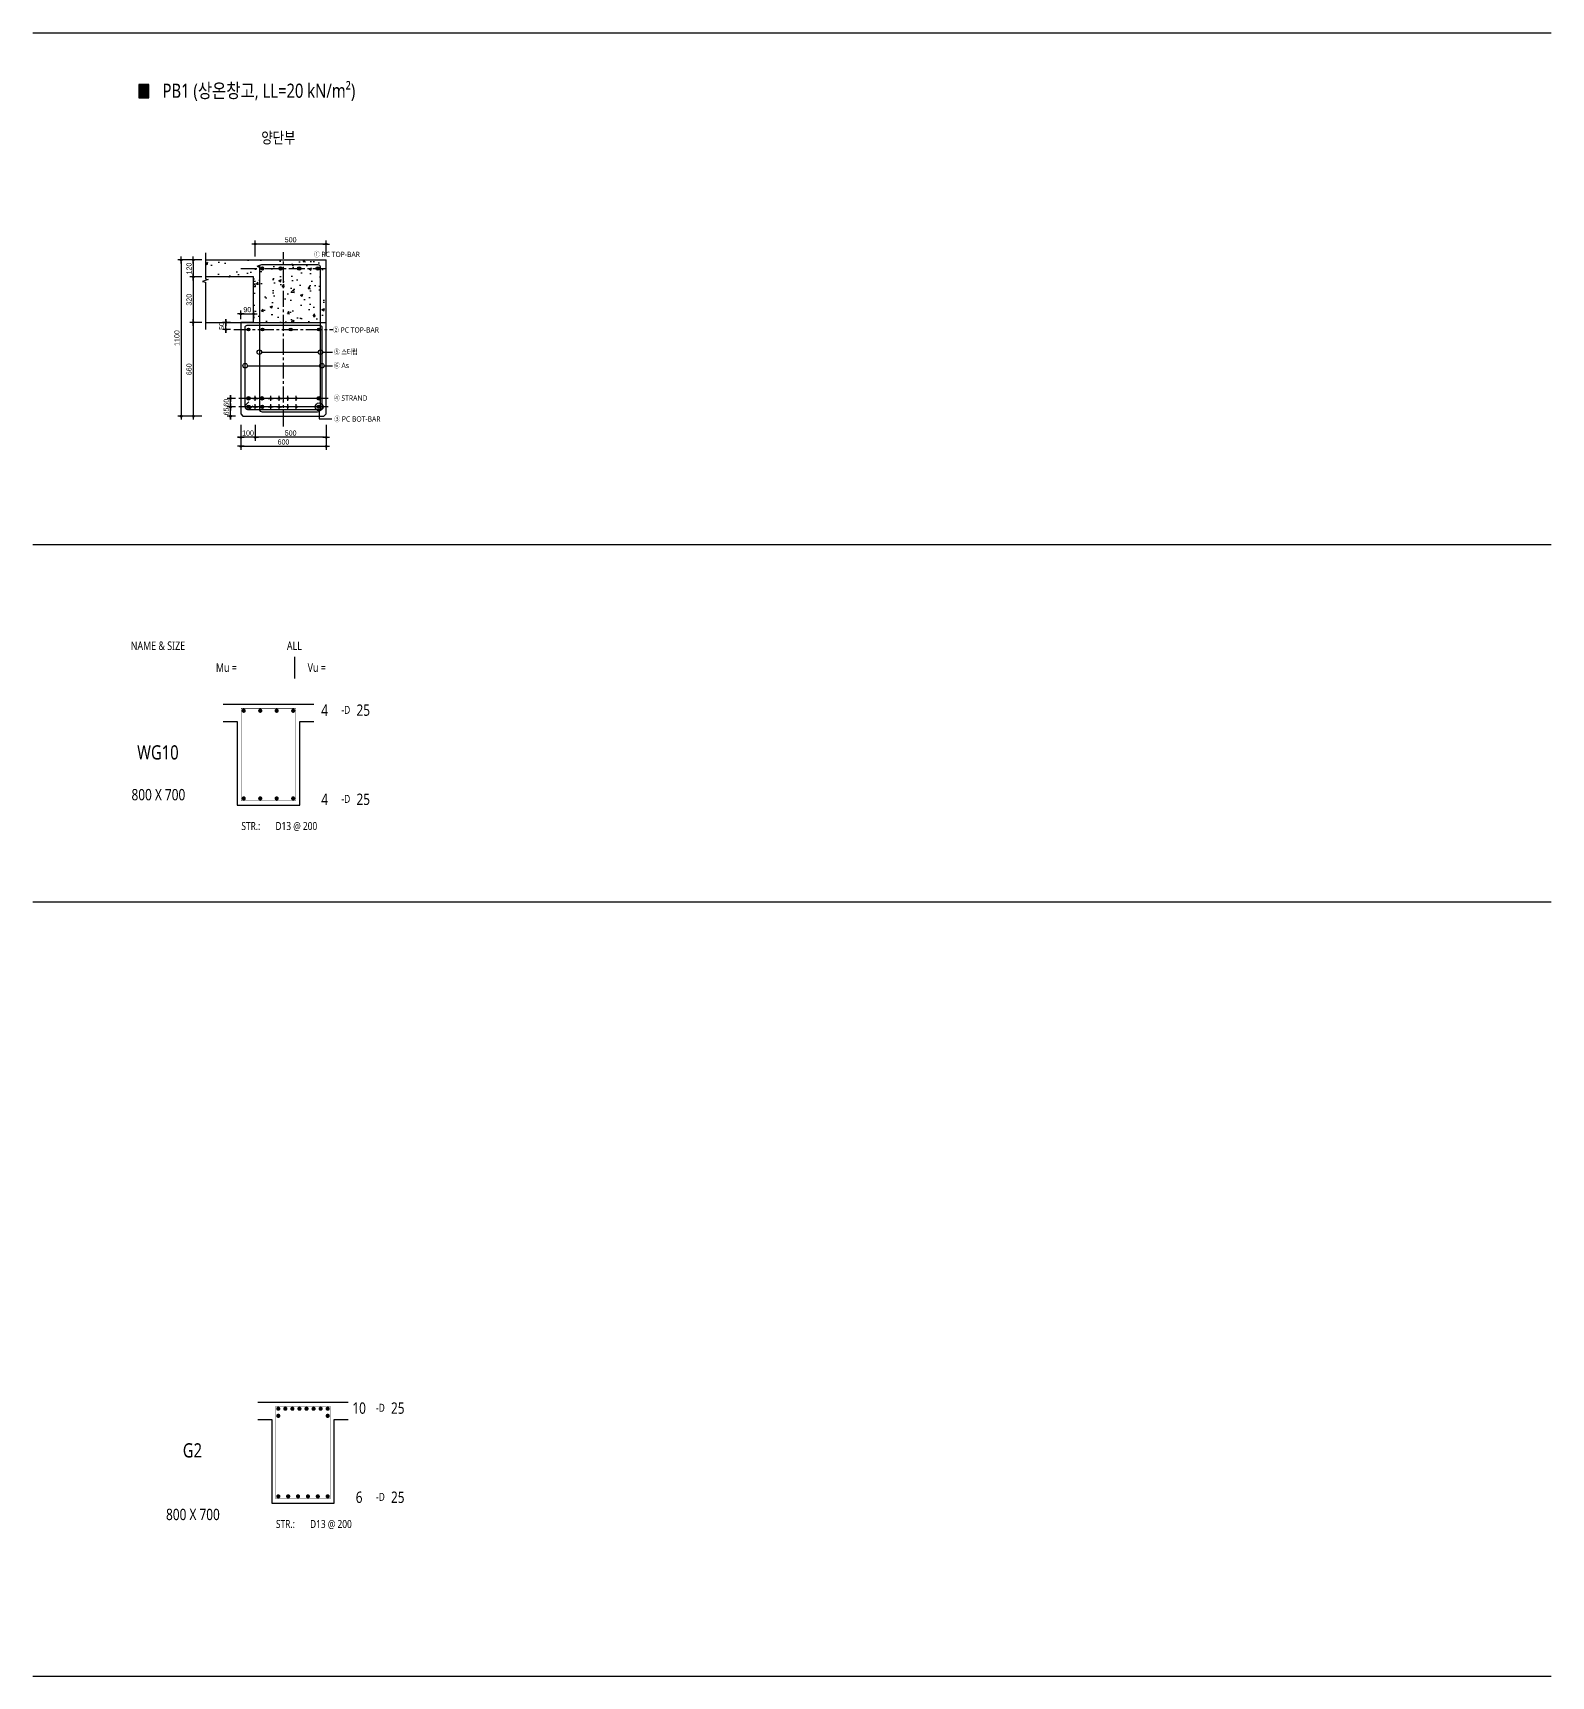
# Model space of a CAD drawing. Header units: millimetres. Extents: x 11948722 to 13111668, y -10771712 to -10232988.
# Drawn here: x 13100982 to 13111668, y -10516342 to -10504771 of the extents above; entities that cross this region are included whole.
import ezdxf
from ezdxf.enums import TextEntityAlignment as Align

# ---------------------------------------------------------------- set-up
doc = ezdxf.new("R2010")
doc.units = ezdxf.units.MM
doc.header["$LTSCALE"] = 150
doc.header["$MEASUREMENT"] = 0
for name, pattern in [('CEN', [6.2, 6, -0.1, 0, -0.1]), ('CENTER', [50.8, 31.75, -6.35, 6.35, -6.35]), ('CENTER2', [1.125, 0.75, -0.125, 0.125, -0.125]), ('HIDDEN', [2, 1, -1])]:
    doc.linetypes.add(name, pattern=pattern)
doc.layers.get('0').update_dxf_attribs({"linetype": 'CONTINUOUS'})
doc.layers.get('Defpoints').update_dxf_attribs({"color": 117, "linetype": 'CONTINUOUS'})
for name, color, linetype in [('0-TXT', 7, 'CONTINUOUS'), ('5TEXT-C', 4, 'CONTINUOUS'), ('BAR', 3, 'CONTINUOUS'), ('CENT', 1, 'CEN'), ('CON-C', 2, 'CONTINUOUS'), ('DIM', 7, 'CONTINUOUS'), ('ETC', 8, 'CONTINUOUS'), ('FIN', 5, 'CONTINUOUS'), ('FINISH', 7, 'CONTINUOUS'), ('H', 2, 'HIDDEN'), ('HOOP', 3, 'CONTINUOUS'), ('SIT', 7, 'CONTINUOUS'), ('STRAND', 7, 'CENTER2'), ('TEXT', 3, 'CONTINUOUS'), ('TXT', 4, 'CONTINUOUS'), ('주철근', 2, 'CONTINUOUS')]:
    doc.layers.add(name, color=color, linetype=linetype)
doc.styles.get("Standard").update_dxf_attribs({"font": 'NanumGothic.ttf'})
doc.styles.add('돋움', font='')
doc.styles.get('돋움').set_extended_font_data('Dotum')
doc.linetypes.add('ZIGZAG', pattern='A,0.0001,-0.2,[131,ltypeshp.shx,S=0.2,R=0,X=-0.2,Y=0],-0.4,[131,ltypeshp.shx,S=0.2,R=180,X=0.2,Y=0],-0.2', length=0.8001)
doc.dimstyles.new('S_10', dxfattribs={"dimscale": 10, "dimtxt": 3, "dimasz": 1, "dimexe": 2, "dimexo": 2, "dimgap": 1, "dimtad": 1, "dimdec": 0, "dimzin": 0, "dimdsep": 46, "dimtxsty": '돋움', "dimblk1": 'DD', "dimblk2": 'DD', "dimsah": 1, "dimcen": 2.5, "dimdle": 8, "dimclrd": 256, "dimclre": 256, "dimclrt": 3, "dimadec": 0, "dimazin": 0, "dimtfac": 1, "dimtdec": 0, "dimtix": 1, "dimtmove": 2, "dimatfit": 3, "dimldrblk": 'DD', "dimfxl": 1, "dimtolj": 1, "dimtzin": 0, "dimarcsym": 0})

# ---------------------------------------------------------------- blocks, each defined once
blk = doc.blocks.new('DD')
blk.add_line((-2, 0), (2, 0))
for radius in [0.5, 0.25]:
    blk.add_circle((0, 0), radius)
blk = doc.blocks.new('*D1730')
at = {"layer": 'Defpoints', "color": 0, "ltscale": 1200}
for p in [(13102373, -10507345), (13102432, -10507345), (13102432, -10507405)]:
    blk.add_point(p, dxfattribs=at)
at = {"layer": 'DIM', "lineweight": -2}
for p, q in [((13102408, -10507345), (13102349, -10507345)), ((13102373, -10507333), (13102373, -10507321)), ((13102373, -10507405), (13102373, -10507345)), ((13102408, -10507405), (13102349, -10507405)), ((13102373, -10507417), (13102373, -10507429))]:
    blk.add_line(p, q, dxfattribs=at)
at = {"layer": 'DIM', "lineweight": -2, "ltscale": 1200, "xscale": 12, "yscale": 12, "zscale": 12}
for p, rotation in [((13102373, -10507345), 270), ((13102373, -10507405), 90)]:
    blk.add_blockref('DD', p, dxfattribs=dict(at, rotation=rotation))
at = {"layer": 'DIM', "ltscale": 1200, "insert": (13102343, -10507375), "char_height": 36, "attachment_point": 5, "rotation": 90, "style": '돋움'}
blk.add_mtext('\\A1;60', dxfattribs=at)
blk = doc.blocks.new('*D1731')
at = {"layer": 'Defpoints', "color": 0, "ltscale": 1200}
for p in [(13102373, -10507405), (13102432, -10507405), (13102432, -10507470)]:
    blk.add_point(p, dxfattribs=at)
at = {"layer": 'DIM', "lineweight": -2}
for p, q in [((13102408, -10507405), (13102349, -10507405)), ((13102373, -10507393), (13102373, -10507381)), ((13102373, -10507470), (13102373, -10507405)), ((13102408, -10507470), (13102349, -10507470)), ((13102373, -10507482), (13102373, -10507494))]:
    blk.add_line(p, q, dxfattribs=at)
at = {"layer": 'DIM', "lineweight": -2, "ltscale": 1200, "xscale": 12, "yscale": 12, "zscale": 12}
for p, rotation in [((13102373, -10507405), 270), ((13102373, -10507470), 90)]:
    blk.add_blockref('DD', p, dxfattribs=dict(at, rotation=rotation))
at = {"layer": 'DIM', "ltscale": 1200, "insert": (13102343, -10507437), "char_height": 36, "attachment_point": 5, "rotation": 90, "style": '돋움'}
blk.add_mtext('\\A1;65', dxfattribs=at)
blk = doc.blocks.new('*D1732')
at = {"layer": 'Defpoints', "color": 0, "ltscale": 1200}
for p in [(13102446, -10507507), (13103046, -10507507), (13103046, -10507682)]:
    blk.add_point(p, dxfattribs=at)
at = {"layer": 'DIM', "lineweight": -2}
for p, q in [((13102446, -10507531), (13102446, -10507706)), ((13103046, -10507531), (13103046, -10507706)), ((13102458, -10507682), (13103034, -10507682))]:
    blk.add_line(p, q, dxfattribs=at)
at = {"layer": 'DIM', "lineweight": -2, "ltscale": 1200, "xscale": 12, "yscale": 12, "zscale": 12, "rotation": 180}
blk.add_blockref('DD', (13102446, -10507682), dxfattribs=at)
at = {"layer": 'DIM', "lineweight": -2, "ltscale": 1200, "xscale": 12, "yscale": 12, "zscale": 12}
blk.add_blockref('DD', (13103046, -10507682), dxfattribs=at)
at = {"layer": 'DIM', "ltscale": 1200, "insert": (13102746, -10507652), "char_height": 36, "attachment_point": 5, "style": '돋움'}
blk.add_mtext('\\A1;600', dxfattribs=at)
blk = doc.blocks.new('*D1733')
at = {"layer": 'Defpoints', "color": 0, "ltscale": 1200}
for p in [(13102196, -10506370), (13102111, -10506490), (13102196, -10506490)]:
    blk.add_point(p, dxfattribs=at)
at = {"layer": 'DIM', "lineweight": -2}
for p, q in [((13102172, -10506370), (13102087, -10506370)), ((13102111, -10506382), (13102111, -10506478)), ((13102172, -10506490), (13102087, -10506490))]:
    blk.add_line(p, q, dxfattribs=at)
at = {"layer": 'DIM', "lineweight": -2, "ltscale": 1200, "xscale": 12, "yscale": 12, "zscale": 12}
for p, rotation in [((13102111, -10506370), 90), ((13102111, -10506490), 270)]:
    blk.add_blockref('DD', p, dxfattribs=dict(at, rotation=rotation))
at = {"layer": 'DIM', "ltscale": 1200, "insert": (13102081, -10506430), "char_height": 36, "attachment_point": 5, "rotation": 90, "style": '돋움'}
blk.add_mtext('\\A1;120', dxfattribs=at)
blk = doc.blocks.new('*D1734')
at = {"layer": 'Defpoints', "color": 0, "ltscale": 1200}
for p in [(13102196, -10506490), (13102111, -10506810), (13102196, -10506810)]:
    blk.add_point(p, dxfattribs=at)
at = {"layer": 'DIM', "lineweight": -2}
for p, q in [((13102172, -10506490), (13102087, -10506490)), ((13102111, -10506502), (13102111, -10506798)), ((13102172, -10506810), (13102087, -10506810))]:
    blk.add_line(p, q, dxfattribs=at)
at = {"layer": 'DIM', "lineweight": -2, "ltscale": 1200, "xscale": 12, "yscale": 12, "zscale": 12}
for p, rotation in [((13102111, -10506490), 90), ((13102111, -10506810), 270)]:
    blk.add_blockref('DD', p, dxfattribs=dict(at, rotation=rotation))
at = {"layer": 'DIM', "ltscale": 1200, "insert": (13102081, -10506650), "char_height": 36, "attachment_point": 5, "rotation": 90, "style": '돋움'}
blk.add_mtext('\\A1;320', dxfattribs=at)
blk = doc.blocks.new('*D1735')
at = {"layer": 'Defpoints', "color": 0, "ltscale": 1200}
for p in [(13102196, -10506810), (13102111, -10507470), (13102196, -10507470)]:
    blk.add_point(p, dxfattribs=at)
at = {"layer": 'DIM', "lineweight": -2}
for p, q in [((13102172, -10506810), (13102087, -10506810)), ((13102111, -10506822), (13102111, -10507458)), ((13102172, -10507470), (13102087, -10507470))]:
    blk.add_line(p, q, dxfattribs=at)
at = {"layer": 'DIM', "lineweight": -2, "ltscale": 1200, "xscale": 12, "yscale": 12, "zscale": 12}
for p, rotation in [((13102111, -10506810), 90), ((13102111, -10507470), 270)]:
    blk.add_blockref('DD', p, dxfattribs=dict(at, rotation=rotation))
at = {"layer": 'DIM', "ltscale": 1200, "insert": (13102081, -10507140), "char_height": 36, "attachment_point": 5, "rotation": 90, "style": '돋움'}
blk.add_mtext('\\A1;660', dxfattribs=at)
blk = doc.blocks.new('*D1736')
at = {"layer": 'Defpoints', "color": 0, "ltscale": 1200}
for p in [(13102111, -10506370), (13102026, -10507470), (13102111, -10507470)]:
    blk.add_point(p, dxfattribs=at)
at = {"layer": 'DIM', "lineweight": -2}
for p, q in [((13102087, -10506370), (13102002, -10506370)), ((13102026, -10506382), (13102026, -10507458)), ((13102087, -10507470), (13102002, -10507470))]:
    blk.add_line(p, q, dxfattribs=at)
at = {"layer": 'DIM', "lineweight": -2, "ltscale": 1200, "xscale": 12, "yscale": 12, "zscale": 12}
for p, rotation in [((13102026, -10506370), 90), ((13102026, -10507470), 270)]:
    blk.add_blockref('DD', p, dxfattribs=dict(at, rotation=rotation))
at = {"layer": 'DIM', "ltscale": 1200, "insert": (13101996, -10506920), "char_height": 36, "attachment_point": 5, "rotation": 90, "style": '돋움'}
blk.add_mtext('\\A1;1100', dxfattribs=at)
blk = doc.blocks.new('*D1737')
at = {"layer": 'Defpoints', "color": 0, "ltscale": 1200}
for p in [(13102446, -10507507), (13102546, -10507507), (13102446, -10507619)]:
    blk.add_point(p, dxfattribs=at)
at = {"layer": 'DIM', "lineweight": -2}
for p, q in [((13102446, -10507531), (13102446, -10507643)), ((13102546, -10507531), (13102546, -10507643)), ((13102434, -10507619), (13102422, -10507619)), ((13102546, -10507619), (13102446, -10507619)), ((13102558, -10507619), (13102570, -10507619))]:
    blk.add_line(p, q, dxfattribs=at)
at = {"layer": 'DIM', "lineweight": -2, "ltscale": 1200, "xscale": 12, "yscale": 12, "zscale": 12}
blk.add_blockref('DD', (13102446, -10507619), dxfattribs=at)
at = {"layer": 'DIM', "lineweight": -2, "ltscale": 1200, "xscale": 12, "yscale": 12, "zscale": 12, "rotation": 180}
blk.add_blockref('DD', (13102546, -10507619), dxfattribs=at)
at = {"layer": 'DIM', "ltscale": 1200, "insert": (13102496, -10507589), "char_height": 36, "attachment_point": 5, "style": '돋움'}
blk.add_mtext('\\A1;100', dxfattribs=at)
blk = doc.blocks.new('*D1738')
at = {"layer": 'Defpoints', "color": 0, "ltscale": 1200}
for p in [(13102546, -10507507), (13103046, -10507507), (13102546, -10507619)]:
    blk.add_point(p, dxfattribs=at)
at = {"layer": 'DIM', "lineweight": -2}
for p, q in [((13102546, -10507531), (13102546, -10507643)), ((13103046, -10507531), (13103046, -10507643)), ((13103034, -10507619), (13102558, -10507619))]:
    blk.add_line(p, q, dxfattribs=at)
at = {"layer": 'DIM', "lineweight": -2, "ltscale": 1200, "xscale": 12, "yscale": 12, "zscale": 12, "rotation": 180}
blk.add_blockref('DD', (13102546, -10507619), dxfattribs=at)
at = {"layer": 'DIM', "lineweight": -2, "ltscale": 1200, "xscale": 12, "yscale": 12, "zscale": 12}
blk.add_blockref('DD', (13103046, -10507619), dxfattribs=at)
at = {"layer": 'DIM', "ltscale": 1200, "insert": (13102796, -10507589), "char_height": 36, "attachment_point": 5, "style": '돋움'}
blk.add_mtext('\\A1;500', dxfattribs=at)
blk = doc.blocks.new('*D1739')
at = {"layer": 'Defpoints', "color": 0, "ltscale": 1200}
for p in [(13102536, -10506750), (13102446, -10506810), (13102536, -10506810)]:
    blk.add_point(p, dxfattribs=at)
at = {"layer": 'DIM', "lineweight": -2}
for p, q in [((13102446, -10506786), (13102446, -10506726)), ((13102458, -10506750), (13102524, -10506750)), ((13102536, -10506786), (13102536, -10506726))]:
    blk.add_line(p, q, dxfattribs=at)
at = {"layer": 'DIM', "lineweight": -2, "ltscale": 1200, "xscale": 12, "yscale": 12, "zscale": 12, "rotation": 180}
blk.add_blockref('DD', (13102446, -10506750), dxfattribs=at)
at = {"layer": 'DIM', "lineweight": -2, "ltscale": 1200, "xscale": 12, "yscale": 12, "zscale": 12}
blk.add_blockref('DD', (13102536, -10506750), dxfattribs=at)
at = {"layer": 'DIM', "ltscale": 1200, "insert": (13102491, -10506720), "char_height": 36, "attachment_point": 5, "style": '돋움'}
blk.add_mtext('\\A1;90', dxfattribs=at)
blk = doc.blocks.new('*D1740')
at = {"layer": 'Defpoints', "color": 0, "ltscale": 1200}
for p in [(13102546, -10506258), (13102546, -10506369), (13103046, -10506362)]:
    blk.add_point(p, dxfattribs=at)
at = {"layer": 'DIM', "lineweight": -2}
for p, q in [((13102546, -10506345), (13102546, -10506234)), ((13103034, -10506258), (13102558, -10506258)), ((13103046, -10506338), (13103046, -10506234))]:
    blk.add_line(p, q, dxfattribs=at)
at = {"layer": 'DIM', "lineweight": -2, "ltscale": 1200, "xscale": 12, "yscale": 12, "zscale": 12, "rotation": 180}
blk.add_blockref('DD', (13102546, -10506258), dxfattribs=at)
at = {"layer": 'DIM', "lineweight": -2, "ltscale": 1200, "xscale": 12, "yscale": 12, "zscale": 12}
blk.add_blockref('DD', (13103046, -10506258), dxfattribs=at)
at = {"layer": 'DIM', "ltscale": 1200, "insert": (13102796, -10506228), "char_height": 36, "attachment_point": 5, "style": '돋움'}
blk.add_mtext('\\A1;500', dxfattribs=at)
blk = doc.blocks.new('*D1741')
at = {"layer": 'Defpoints', "color": 0, "ltscale": 1200}
for p in [(13102341, -10506810), (13102396, -10506810), (13102396, -10506860)]:
    blk.add_point(p, dxfattribs=at)
at = {"layer": 'DIM', "lineweight": -2}
for p, q in [((13102372, -10506810), (13102317, -10506810)), ((13102372, -10506860), (13102317, -10506860)), ((13102341, -10506798), (13102341, -10506786)), ((13102341, -10506860), (13102341, -10506810)), ((13102341, -10506872), (13102341, -10506884))]:
    blk.add_line(p, q, dxfattribs=at)
at = {"layer": 'DIM', "lineweight": -2, "ltscale": 1200, "xscale": 12, "yscale": 12, "zscale": 12}
for p, rotation in [((13102341, -10506810), 270), ((13102341, -10506860), 90)]:
    blk.add_blockref('DD', p, dxfattribs=dict(at, rotation=rotation))
at = {"layer": 'DIM', "ltscale": 1200, "insert": (13102310, -10506835), "char_height": 36, "attachment_point": 5, "rotation": 90, "style": '돋움'}
blk.add_mtext('\\A1;50', dxfattribs=at)
blk = doc.blocks.new('strand')
at = {"layer": 'STRAND'}
for p, q in [((-18, 0), (18, 0)), ((0, -18), (0, 18))]:
    blk.add_line(p, q, dxfattribs=at)
at = {"layer": 'STRAND', "const_width": 9.6}
blk.add_lwpolyline([(-5, 0, 1), (5, 0, 1)], format="xyb", close=True, dxfattribs=at)

msp = doc.modelspace()

# ---------------------------------------------------------------- hatches: boundary and pattern name
msp.add_hatch(color=256).paths.add_polyline_path([(13101798, -10505227.6), (13101798, -10505134.9), (13101726.7, -10505134.9), (13101726.7, -10505227.6)])
at = {"layer": 'BAR'}
h = msp.add_hatch(color=256, dxfattribs=at)
h.dxf.hatch_style = 1
h.paths.add_polyline_path([(13102607.1, -10506430.6, 1), (13102582.1, -10506430.6, 1)])
h = msp.add_hatch(color=256, dxfattribs=at)
h.dxf.hatch_style = 1
h.paths.add_polyline_path([(13102737.9, -10506430.6, 1), (13102712.9, -10506430.6, 1)])
h = msp.add_hatch(color=256, dxfattribs=at)
h.dxf.hatch_style = 1
h.paths.add_polyline_path([(13102868.7, -10506430.6, 1), (13102843.7, -10506430.6, 1)])
h = msp.add_hatch(color=256, dxfattribs=at)
h.dxf.hatch_style = 1
h.paths.add_polyline_path([(13102974.6, -10506430.6, -1), (13102999.6, -10506430.6, -1)])
h = msp.add_hatch(color=256, dxfattribs=at)
h.dxf.hatch_style = 1
h.paths.add_polyline_path([(13102509.2, -10506859.6, 1), (13102489.2, -10506859.6, 1)])
h = msp.add_hatch(color=256, dxfattribs=at)
h.dxf.hatch_style = 1
h.paths.add_polyline_path([(13102609.2, -10506859.6, 1), (13102589.2, -10506859.6, 1)])
h = msp.add_hatch(color=256, dxfattribs=at)
h.dxf.hatch_style = 1
h.paths.add_polyline_path([(13102806.8, -10506859.6, 1), (13102786.8, -10506859.6, 1)])
h = msp.add_hatch(color=256, dxfattribs=at)
h.dxf.hatch_style = 1
h.paths.add_polyline_path([(13103004.3, -10506859.6, 1), (13102984.3, -10506859.6, 1)])
h = msp.add_hatch(color=256, dxfattribs=at)
h.dxf.hatch_style = 1
h.paths.add_polyline_path([(13103004.3, -10506859.6, 1), (13102984.3, -10506859.6, 1)])
h = msp.add_hatch(color=256, dxfattribs=at)
h.dxf.hatch_style = 1
h.paths.add_polyline_path([(13102511.7, -10507344.6, 1), (13102486.7, -10507344.6, 1)])
h = msp.add_hatch(color=256, dxfattribs=at)
h.dxf.hatch_style = 1
h.paths.add_polyline_path([(13102607.1, -10507344.6, 1), (13102582.1, -10507344.6, 1)])
h = msp.add_hatch(color=256, dxfattribs=at)
h.dxf.hatch_style = 1
h.paths.add_polyline_path([(13103006.8, -10507344.6, 1), (13102981.8, -10507344.6, 1)])
h = msp.add_hatch(color=256, dxfattribs=at)
h.dxf.hatch_style = 1
h.paths.add_polyline_path([(13102511.7, -10507404.6, 1), (13102486.7, -10507404.6, 1)])
h = msp.add_hatch(color=256, dxfattribs=at)
h.dxf.hatch_style = 1
h.paths.add_polyline_path([(13102607.1, -10507404.6, 1), (13102582.1, -10507404.6, 1)])
h = msp.add_hatch(color=256, dxfattribs=at)
h.dxf.hatch_style = 1
h.paths.add_polyline_path([(13103006.8, -10507404.6, 1), (13102981.8, -10507404.6, 1)])
at = {"layer": 'H'}
h = msp.add_hatch(dxfattribs=at)
h.set_pattern_fill('AR-CONC', color=256, style=0)
h.set_pattern_definition([(50, (12293238.38, -10128397.44), (182.18467, -15.939086), [19.05, -209.55]), (355, (12293238.38, -10128397.44), (-35.24342, 191.056845), [15.24, -167.640584]), (100.451445, (12293253.56, -10128398.77), (146.941247, 175.117752), [16.19001, -178.090245]), (46.1842, (12293238.38, -10128346.64), (271.07904, -42.04233), [28.575, -314.325]), (96.635558, (12293260.97, -10128350.14), (237.404134, 247.426125), [24.28502, -267.13561]), (351.18415, (12293238.38, -10128346.64), (237.40413, 247.426125), [22.85997, -251.45973]), (21, (12293263.78, -10128359.34), (151.614391, -102.265198), [19.05, -209.55]), (326, (12293263.78, -10128359.34), (61.80203, 184.187966), [15.24, -167.64]), (71.451445, (12293276.41, -10128367.86), (213.41642, 81.92277), [16.19001, -178.089938]), (37.5, (12293238.38, -10128397.44), (3.0886033, 84.555039), [0, -165.608, 0, -170.18, 0, -168.275]), (7.5, (12293238.38, -10128397.44), (66.8196625, 100.180575), [0, -97.028, 0, -161.798, 0, -64.135]), (327.5, (12293181.74, -10128397.44), (135.590595, -5.728744), [0, -63.5, 0, -198.12, 0, -262.89]), (317.5, (12293156.34, -10128397.44), (148.129181, 25.426491), [0, -82.55, 0, -131.572, 0, -186.69])])
h.paths.add_polyline_path([(13103045.8, -10506369.6), (13102195.8, -10506369.6), (13102195.8, -10506489.6), (13102535.8, -10506489.6), (13102535.8, -10506809.6), (13103045.8, -10506809.6)])

# ---------------------------------------------------------------- linework, layer by layer
msp.add_lwpolyline([(13101798, -10505227.6), (13101798, -10505134.9), (13101726.7, -10505134.9), (13101726.7, -10505227.6)], close=True)
at = {"elevation": 0}
msp.add_lwpolyline([(13102195.8, -10506319.6), (13102195.8, -10506502.1), (13102215.8, -10506508.3), (13102175.8, -10506520.8), (13102195.8, -10506527.1), (13102195.8, -10506859.6)], dxfattribs=at)
at = {"layer": 'BAR', "color": 4, "linetype": 'Continuous'}
for p, q in [((13102503, -10507368.7, 0), (13102475.8, -10507395.9, 0)), ((13102530.9, -10507396.6, 0), (13102502.9, -10507424.6, 0))]:
    msp.add_line(p, q, dxfattribs=at)
at = {"layer": 'BAR', "color": 4, "linetype": 'Continuous', "elevation": 0}
msp.add_lwpolyline([(13102595.8, -10507439.6), (13102985.8, -10507439.6, 0.4142136), (13103005.8, -10507419.6), (13103005.8, -10506419.6, 0.4142136), (13102990.8, -10506404.6), (13102590.8, -10506404.6, 0.4142136), (13102575.8, -10506419.6), (13102575.8, -10507419.6, 0.4142136), (13102595.8, -10507439.6)], format="xyb", dxfattribs=at)
msp.add_lwpolyline([(13103015.8, -10507409.6, -0.4142136), (13103000.8, -10507424.6), (13102495.8, -10507424.6, -0.4142136), (13102475.8, -10507404.6), (13102475.8, -10506844.6, -0.4142136), (13102490.8, -10506829.6), (13103000.8, -10506829.6, -0.4142136), (13103015.8, -10506844.6)], format="xyb", close=True, dxfattribs=at)
at = {"layer": 'BAR'}
for centre, radius in [((13102594.6, -10506430.6, 0), 12.5), ((13102725.4, -10506430.6, 0), 12.5), ((13102856.2, -10506430.6, 0), 12.5), ((13102987.1, -10506430.6, 0), 12.5), ((13102499.2, -10506859.6), 10), ((13102599.2, -10506859.6), 10), ((13102796.8, -10506859.6), 10), ((13102994.3, -10506859.6), 10), ((13102994.3, -10506859.6), 10), ((13102499.2, -10507344.6, 0), 12.5), ((13102594.6, -10507344.6, 0), 12.5), ((13102994.3, -10507344.6, 0), 12.5), ((13102499.2, -10507404.6, 0), 12.5), ((13102594.6, -10507404.6, 0), 12.5), ((13102994.3, -10507404.6, 0), 12.5)]:
    msp.add_circle(centre, radius, dxfattribs=at)
at = {"layer": 'CENT', "linetype": 'CENTER2'}
for p, q in [((13102745.8, -10507543.3, 0), (13102745.8, -10506315.8, 0)), ((13102445.8, -10506430.6, 0), (13103041, -10506430.6, 0)), ((13102395.8, -10506859.6), (13103095.8, -10506859.6))]:
    msp.add_line(p, q, dxfattribs=at)
at = {"layer": 'CON-C', "ltscale": 1200}
msp.add_line((13100981.9, -10504771), (13111668.1, -10504771), dxfattribs=at)
at = {"layer": 'CON-C', "color": 1, "ltscale": 1200}
for p, q in [((13100981.9, -10508373.4), (13111668.1, -10508373.4)), ((13100981.9, -10510888.5), (13111668.1, -10510888.5)), ((13100981.9, -10516341.7), (13111668.1, -10516341.7))]:
    msp.add_line(p, q, dxfattribs=at)
at = {"layer": 'ETC', "linetype": 'ZIGZAG', "ltscale": 20}
msp.add_line((13102535.8, -10506809.6, 0), (13103045.8, -10506809.6, 0), dxfattribs=at)
at = {"layer": 'ETC', "elevation": 0}
msp.add_lwpolyline([(13102535.8, -10506809.6), (13102445.8, -10506809.6), (13102445.8, -10507454.6), (13102460.8, -10507469.6), (13103030.8, -10507469.6), (13103045.8, -10507454.6), (13103045.8, -10506809.6)], dxfattribs=at)
at = {"layer": 'FIN', "color": 1, "linetype": 'CENTER', "ltscale": 0.3}
for p, q in [((13103059.3, -10507344.6, 0), (13102432.3, -10507344.6, 0)), ((13103059.3, -10507404.6, 0), (13102432.3, -10507404.6, 0))]:
    msp.add_line(p, q, dxfattribs=at)
at = {"layer": 'FINISH'}
for p, q in [((13102321.6, -10509497.8), (13102958.4, -10509497.8)), ((13102564.6, -10514412.4), (13103201.4, -10514412.4))]:
    msp.add_line(p, q, dxfattribs=at)
for points in [[(13102321.6, -10509620.3), (13102419.6, -10509620.3), (13102419.6, -10510208.1), (13102860.4, -10510208.1), (13102860.4, -10509620.3), (13102958.4, -10509620.3)], [(13102564.6, -10514534.8), (13102662.6, -10514534.8), (13102662.6, -10515122.7), (13103103.5, -10515122.7), (13103103.5, -10514534.8), (13103201.4, -10514534.8)]]:
    msp.add_lwpolyline(points, dxfattribs=at)
at = {"layer": 'HOOP', "const_width": 2.45}
for points in [[(13102831.1, -10510178.7), (13102831.1, -10509527.2), (13102449, -10509527.2), (13102449, -10510178.7)], [(13103074.1, -10515093.3), (13103074.1, -10514441.8), (13102692, -10514441.8), (13102692, -10515093.3)]]:
    msp.add_lwpolyline(points, close=True, dxfattribs=at)
at = {"layer": 'SIT', "linetype": 'Continuous'}
for p in [(13102195.8, -10506369.6, 0), (13103045.8, -10506809.6, 0)]:
    msp.add_line(p, (13103045.8, -10506369.6, 0), dxfattribs=at)
at = {"layer": 'SIT', "linetype": 'Continuous', "elevation": 0}
msp.add_lwpolyline([(13102195.8, -10506809.6), (13102535.8, -10506809.6), (13102535.8, -10506489.6), (13102195.8, -10506489.6)], dxfattribs=at)
at = {"layer": 'TEXT'}
for p, q in [((13102491.8, -10507114.8, 0), (13102999.8, -10507114.8, 0)), ((13102591.8, -10507019.8, 0), (13102989.8, -10507019.8, 0)), ((13103021.8, -10507019.8, 0), (13103090.9, -10507019.8, 0)), ((13103031.8, -10507114.8, 0), (13103090.9, -10507114.8, 0))]:
    msp.add_line(p, q, dxfattribs=at)
at = {"layer": 'TEXT', "elevation": 0}
msp.add_lwpolyline([(13102996.6, -10507432), (13102996.6, -10507489.7), (13103085.6, -10507489.7)], dxfattribs=at)
at = {"layer": 'TEXT'}
for centre, radius in [((13102475.8, -10507114.8, 0), 16), ((13102575.8, -10507019.8, 0), 16), ((13103005.8, -10507019.8, 0), 16), ((13103015.8, -10507114.8, 0), 16), ((13102996.6, -10507404.6, 0), 27.5)]:
    msp.add_circle(centre, radius, dxfattribs=at)
at = {"layer": 'TXT', "color": 3}
msp.add_line((13102822.4, -10509163.4), (13102822.4, -10509317.1), dxfattribs=at)
at = {"layer": '주철근', "ltscale": 30, "const_width": 14.7}
for points in [[(13102473.4, -10509544.4, -1), (13102458.8, -10509544.4, -1)], [(13102589.4, -10509544.4, -1), (13102574.7, -10509544.4, -1)], [(13102705.3, -10509544.4, -1), (13102690.6, -10509544.4, -1)], [(13102806.6, -10509544.4, 1), (13102821.3, -10509544.4, 1)], [(13102473.4, -10510161.6, 1), (13102458.8, -10510161.6, 1)], [(13102589.4, -10510161.6, 1), (13102574.7, -10510161.6, 1)], [(13102705.3, -10510161.6, 1), (13102690.6, -10510161.6, 1)], [(13102806.6, -10510161.6, -1), (13102821.3, -10510161.6, -1)], [(13102716.5, -10514458.9, -1), (13102701.8, -10514458.9, -1)], [(13102716.5, -10514508.9, -1), (13102701.8, -10514508.9, -1)], [(13102751.5, -10514458.9, 1), (13102766.2, -10514458.9, 1)], [(13102801.1, -10514458.9, 1), (13102815.8, -10514458.9, 1)], [(13102850.8, -10514458.9, 1), (13102865.5, -10514458.9, 1)], [(13102900.5, -10514458.9, 1), (13102915.2, -10514458.9, 1)], [(13102950.2, -10514458.9, 1), (13102964.9, -10514458.9, 1)], [(13102999.9, -10514458.9, 1), (13103014.6, -10514458.9, 1)], [(13103049.6, -10514458.9, 1), (13103064.3, -10514458.9, 1)], [(13103049.6, -10514508.9, 1), (13103064.3, -10514508.9, 1)], [(13102716.5, -10515076.1, 1), (13102701.8, -10515076.1, 1)], [(13102771.3, -10515076.1, -1), (13102786, -10515076.1, -1)], [(13102840.9, -10515076.1, -1), (13102855.6, -10515076.1, -1)], [(13102910.5, -10515076.1, -1), (13102925.2, -10515076.1, -1)], [(13102980, -10515076.1, -1), (13102994.7, -10515076.1, -1)], [(13103049.6, -10515076.1, -1), (13103064.3, -10515076.1, -1)]]:
    msp.add_lwpolyline(points, format="xyb", close=True, dxfattribs=at)

# ---------------------------------------------------------------- block references
at = {"layer": 'STRAND'}
for p in [(13102546.9, -10507344.6, 0), (13102655.8, -10507344.6, 0), (13102715.8, -10507344.6, 0), (13102546.9, -10507404.6, 0), (13102655.8, -10507404.6, 0), (13102715.8, -10507404.6, 0)]:
    msp.add_blockref('strand', p, dxfattribs=at)
at = {"layer": 'STRAND', "xscale": -1}
for p in [(13102775.8, -10507344.6, 0), (13102835.8, -10507344.6, 0), (13102775.8, -10507404.6, 0), (13102835.8, -10507404.6, 0)]:
    msp.add_blockref('strand', p, dxfattribs=at)

# ---------------------------------------------------------------- texts
at = {"width": 0.8}
msp.add_text('PB1 (상온창고, LL=20 kN/m²)', height=99.792, dxfattribs=at).set_placement((13101894.6, -10505178.4), align=Align.MIDDLE_LEFT)
msp.add_text('양단부', height=79.83, dxfattribs=at).set_placement((13102709.7, -10505509.1), align=Align.MIDDLE_CENTER)
at = {"layer": '0-TXT', "ltscale": 0.8, "width": 0.8}
for s, p in [('① RC TOP-BAR', (13102959.1, -10506312.3, 0)), ('② PC TOP-BAR', (13103093.9, -10506844.2, 0)), ('⑤ 스터럽', (13103099.7, -10506999.2, 0)), ('⑥ As', (13103099.7, -10507094.2, 0)), ('④ STRAND', (13103099.7, -10507323.9, 0)), ('③ PC BOT-BAR', (13103102.7, -10507471.4, 0))]:
    msp.add_text(s, height=36.96, dxfattribs=at).set_placement(p, align=Align.TOP_LEFT)
at = {"layer": '0-TXT', "width": 0.8}
for s, height, p in [('ALL', 60, (13102822.4, -10509086.6)), ('-D      ', 56.33, (13103230.7, -10509537.9)), ('WG10', 100, (13101861.9, -10509837.4)), ('800 X 700', 80, (13101865.3, -10510135.1)), ('-D      ', 56.33, (13103230.7, -10510165)), ('STR.:       D13 @ 200', 56.335, (13102716.4, -10510355.8)), ('-D      ', 56.33, (13103473.8, -10514452.4)), ('G2', 100, (13102104.9, -10514751.9)), ('-D      ', 56.33, (13103473.8, -10515079.5)), ('800 X 700', 80, (13102108.3, -10515203.3)), ('STR.:       D13 @ 200', 56.335, (13102959.8, -10515270.4))]:
    msp.add_text(s, height=height, dxfattribs=at).set_placement(p, align=Align.MIDDLE_CENTER)
at = {"layer": '5TEXT-C', "color": 6, "width": 0.8}
for s, p in [('NAME & SIZE', (13101861.9, -10509086.6)), ('Mu = ', (13102352.1, -10509240.3)), ('Vu = ', (13102988, -10509240.3))]:
    msp.add_text(s, height=60, dxfattribs=at).set_placement(p, align=Align.MIDDLE_CENTER)
at = {"layer": '5TEXT-C', "width": 0.8}
for s, p in [('4', (13103035.2, -10509539.9)), ('25', (13103307.2, -10509539.9)), ('4', (13103035.2, -10510167.5)), ('25', (13103307.2, -10510167.5)), ('10', (13103278.2, -10514454.4)), ('25', (13103550.2, -10514454.4)), ('6', (13103278.2, -10515082.1)), ('25', (13103550.2, -10515082.1))]:
    msp.add_text(s, height=80, dxfattribs=at).set_placement(p, align=Align.MIDDLE)

# ---------------------------------------------------------------- dimensions: what is measured, and where the dimension line sits
at = {"layer": 'DIM'}
for base, p1, p2, angle, picture, middle in [((13102545.8, -10506258, 0), (13103045.5, -10506362.1, 0), (13102545.8, -10506369, 0), 180, '*D1740', (13102795.7, -10506228, 0)), ((13102025.8, -10507469.6, 0), (13102110.8, -10506369.6, 0), (13102110.8, -10507469.6, 0), 90, '*D1736', (13101995.8, -10506919.6, 0)), ((13102110.8, -10506489.6, 0), (13102195.8, -10506369.6, 0), (13102195.8, -10506489.6, 0), 90, '*D1733', (13102080.8, -10506429.6, 0)), ((13102110.8, -10506809.6, 0), (13102195.8, -10506489.6, 0), (13102195.8, -10506809.6, 0), 90, '*D1734', (13102080.8, -10506649.6, 0)), ((13102535.8, -10506750.1, 0), (13102445.8, -10506809.6, 0), (13102535.8, -10506809.6, 0), 180, '*D1739', (13102490.8, -10506720.1, 0)), ((13102110.8, -10507469.6, 0), (13102195.8, -10506809.6, 0), (13102195.8, -10507469.6, 0), 90, '*D1735', (13102080.8, -10507139.6, 0)), ((13102340.5, -10506809.6), (13102395.8, -10506859.6), (13102395.8, -10506809.6), 270, '*D1741', (13102310.5, -10506834.6)), ((13102372.9, -10507344.6, 0), (13102432.3, -10507404.6, 0), (13102432.3, -10507344.6, 0), 90, '*D1730', (13102342.9, -10507374.6, 0)), ((13102372.9, -10507404.6, 0), (13102432.3, -10507469.6, 0), (13102432.3, -10507404.6, 0), 90, '*D1731', (13102342.9, -10507437.1, 0)), ((13103045.8, -10507682.1, 0), (13102445.8, -10507507, 0), (13103045.8, -10507507, 0), 180, '*D1732', (13102745.8, -10507652.1, 0)), ((13102445.8, -10507618.6, 0), (13102545.8, -10507507, 0), (13102445.8, -10507507, 0), 180, '*D1737', (13102495.8, -10507588.5, 0)), ((13102545.8, -10507618.6, 0), (13103045.8, -10507507, 0), (13102545.8, -10507507, 0), 180, '*D1738', (13102795.8, -10507588.5, 0))]:
    dim = msp.add_linear_dim(base=base, p1=p1, p2=p2, angle=angle, dimstyle='S_10', override={"dimscale": 12, "dimclrt": 256}, dxfattribs=at)
    dim.commit()
    dim.dimension.update_dxf_attribs({"geometry": picture, "text_midpoint": middle})

doc.saveas('drawing.dxf')
